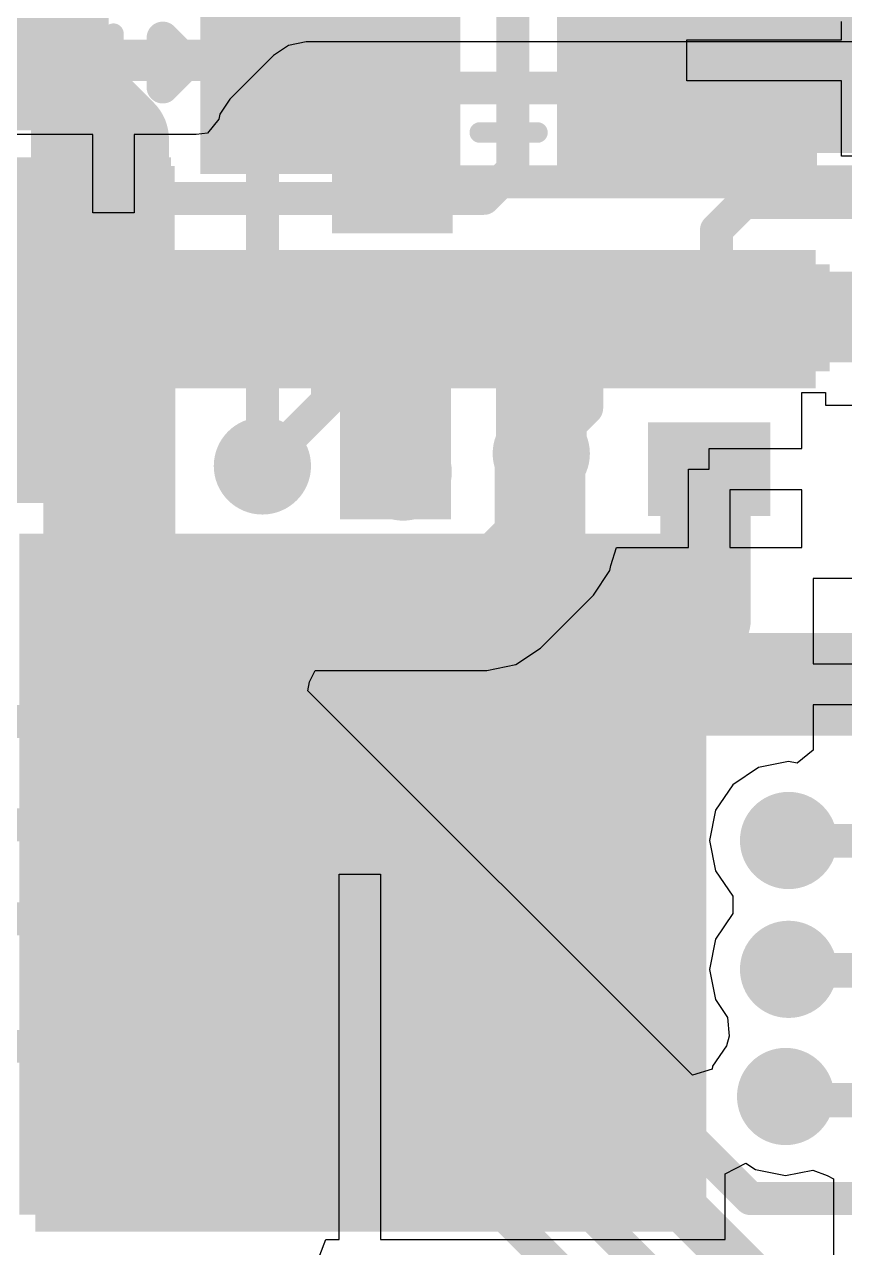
# Model space of a CAD drawing. Header units: millimetres. Extents: x -0.29 to 3.46, y -0.11 to 2.46.
# Drawn here: x 0.4714 to 0.6706, y 1.8171 to 2.1143 of the extents above; entities that cross this region are included whole.
import ezdxf

# ---------------------------------------------------------------- set-up
doc = ezdxf.new("R2010")
doc.units = ezdxf.units.MM
doc.header["$MEASUREMENT"] = 0
for name, color, linetype in [('BottomLayer', 5, 'Continuous'), ('BottomPaste', 16, 'Continuous'), ('BottomSolder', 6, 'Continuous'), ('TopLayer', 1, 'Continuous'), ('TopOverlay', 2, 'Continuous'), ('TopPaste', 8, 'Continuous'), ('TopSolder', 216, 'Continuous'), ('ViaHoleLayer', 16, 'Continuous')]:
    doc.layers.add(name, color=color, linetype=linetype)

# ---------------------------------------------------------------- blocks, each defined once
blk = doc.blocks.new('X322540MPB4SI__11')
at = {"layer": 'TopLayer'}
for points in [[(-0.07087, 0.05709), (-0.01575, 0.05709), (-0.01575, 0.00984), (-0.07087, 0.00984)], [(0.01575, 0.05709), (0.07087, 0.05709), (0.07087, 0.00984), (0.01575, 0.00984)], [(-0.07087, -0.00984), (-0.01575, -0.00984), (-0.01575, -0.05709), (-0.07087, -0.05709)], [(0.01575, -0.00984), (0.07087, -0.00984), (0.07087, -0.05709), (0.01575, -0.05709)]]:
    blk.add_hatch(color=1, dxfattribs=at).paths.add_polyline_path(points)
at = {"layer": 'TopPaste'}
for points in [[(-0.07087, 0.05709), (-0.01575, 0.05709), (-0.01575, 0.00984), (-0.07087, 0.00984)], [(0.01575, 0.05709), (0.07087, 0.05709), (0.07087, 0.00984), (0.01575, 0.00984)], [(-0.07087, -0.00984), (-0.01575, -0.00984), (-0.01575, -0.05709), (-0.07087, -0.05709)], [(0.01575, -0.00984), (0.07087, -0.00984), (0.07087, -0.05709), (0.01575, -0.05709)]]:
    blk.add_hatch(color=8, dxfattribs=at).paths.add_polyline_path(points)
at = {"layer": 'TopSolder'}
for points in [[(-0.07487, 0.06109), (-0.01175, 0.06109), (-0.01175, 0.00584), (-0.07487, 0.00584)], [(0.01175, 0.06109), (0.07487, 0.06109), (0.07487, 0.00584), (0.01175, 0.00584)], [(-0.07487, -0.00584), (-0.01175, -0.00584), (-0.01175, -0.06109), (-0.07487, -0.06109)], [(0.01175, -0.00584), (0.07487, -0.00584), (0.07487, -0.06109), (0.01175, -0.06109)]]:
    blk.add_hatch(color=216, dxfattribs=at).paths.add_polyline_path(points)
at = {"layer": 'TopOverlay'}
for points, const_width in [([(-0.007, 0.051), (0.007, 0.051)], 0.005), ([(-0.065, -0.003), (-0.065, 0.003)], 0.005), ([(0.065, -0.003), (0.065, 0.003)], 0.005), ([(-0.084, -0.028), (-0.078, -0.034)], 0.00787), ([(-0.084, -0.04), (-0.084, -0.028)], 0.00787), ([(-0.084, -0.04), (-0.078, -0.034)], 0.00787), ([(-0.007, -0.051), (0.007, -0.051)], 0.005)]:
    blk.add_lwpolyline(points, dxfattribs=dict(at, const_width=const_width))
for points, const_width in [([(-0.00825, 0.051, 1), (-0.00575, 0.051, 1)], 0.0025), ([(0.00575, 0.051, 1), (0.00825, 0.051, 1)], 0.0025), ([(-0.06625, 0.003, 1), (-0.06375, 0.003, 1)], 0.0025), ([(0.06375, 0.003, 1), (0.06625, 0.003, 1)], 0.0025), ([(-0.06625, -0.003, 1), (-0.06375, -0.003, 1)], 0.0025), ([(0.06375, -0.003, 1), (0.06625, -0.003, 1)], 0.0025), ([(-0.08597, -0.028, 1), (-0.08203, -0.028, 1)], 0.00394), ([(-0.08597, -0.028, 1), (-0.08203, -0.028, 1)], 0.00394), ([(-0.07997, -0.034, 1), (-0.07603, -0.034, 1)], 0.00394), ([(-0.07997, -0.034, 1), (-0.07603, -0.034, 1)], 0.00394), ([(-0.08597, -0.04, 1), (-0.08203, -0.04, 1)], 0.00394), ([(-0.08597, -0.04, 1), (-0.08203, -0.04, 1)], 0.00394), ([(-0.00825, -0.051, 1), (-0.00575, -0.051, 1)], 0.0025), ([(0.00575, -0.051, 1), (0.00825, -0.051, 1)], 0.0025)]:
    blk.add_lwpolyline(points, format="xyb", close=True, dxfattribs=dict(at, const_width=const_width))
blk = doc.blocks.new('56_QFN__7_7__17')
at = {"layer": 'TopLayer'}
for points in [[(-0.0752, 0.12205), (-0.0752, 0.14764), (-0.06654, 0.14764), (-0.06654, 0.12205)], [(-0.05945, 0.12205), (-0.05945, 0.14764), (-0.05079, 0.14764), (-0.05079, 0.12205)], [(-0.0437, 0.12205), (-0.0437, 0.14764), (-0.03504, 0.14764), (-0.03504, 0.12205)], [(-0.02795, 0.12205), (-0.02795, 0.14764), (-0.01929, 0.14764), (-0.01929, 0.12205)], [(-0.0122, 0.12205), (-0.0122, 0.14764), (-0.00354, 0.14764), (-0.00354, 0.12205)], [(0.00354, 0.12205), (0.00354, 0.14764), (0.0122, 0.14764), (0.0122, 0.12205)], [(0.01929, 0.12205), (0.01929, 0.14764), (0.02795, 0.14764), (0.02795, 0.12205)], [(0.03504, 0.12205), (0.03504, 0.14764), (0.0437, 0.14764), (0.0437, 0.12205)], [(0.05079, 0.12205), (0.05079, 0.14764), (0.05945, 0.14764), (0.05945, 0.12205)], [(0.06654, 0.12205), (0.06654, 0.14764), (0.0752, 0.14764), (0.0752, 0.12205)], [(0.08228, 0.12205), (0.08228, 0.14764), (0.09094, 0.14764), (0.09094, 0.12205)], [(0.09803, 0.12205), (0.09803, 0.14764), (0.10669, 0.14764), (0.10669, 0.12205)], [(-0.07874, -0.07874), (-0.07874, 0.07874), (0.07874, 0.07874), (0.07874, -0.07874)]]:
    blk.add_hatch(color=1, dxfattribs=at).paths.add_polyline_path(points)
at = {"layer": 'TopPaste'}
for points in [[(-0.0752, 0.12205), (-0.0752, 0.14764), (-0.06654, 0.14764), (-0.06654, 0.12205)], [(-0.05945, 0.12205), (-0.05945, 0.14764), (-0.05079, 0.14764), (-0.05079, 0.12205)], [(-0.0437, 0.12205), (-0.0437, 0.14764), (-0.03504, 0.14764), (-0.03504, 0.12205)], [(-0.02795, 0.12205), (-0.02795, 0.14764), (-0.01929, 0.14764), (-0.01929, 0.12205)], [(-0.0122, 0.12205), (-0.0122, 0.14764), (-0.00354, 0.14764), (-0.00354, 0.12205)], [(0.00354, 0.12205), (0.00354, 0.14764), (0.0122, 0.14764), (0.0122, 0.12205)], [(0.01929, 0.12205), (0.01929, 0.14764), (0.02795, 0.14764), (0.02795, 0.12205)], [(0.03504, 0.12205), (0.03504, 0.14764), (0.0437, 0.14764), (0.0437, 0.12205)], [(0.05079, 0.12205), (0.05079, 0.14764), (0.05945, 0.14764), (0.05945, 0.12205)], [(0.06654, 0.12205), (0.06654, 0.14764), (0.0752, 0.14764), (0.0752, 0.12205)], [(0.08228, 0.12205), (0.08228, 0.14764), (0.09094, 0.14764), (0.09094, 0.12205)], [(0.09803, 0.12205), (0.09803, 0.14764), (0.10669, 0.14764), (0.10669, 0.12205)], [(-0.07874, -0.07874), (-0.07874, 0.07874), (0.07874, 0.07874), (0.07874, -0.07874)]]:
    blk.add_hatch(color=8, dxfattribs=at).paths.add_polyline_path(points)
at = {"layer": 'TopSolder'}
for points in [[(-0.09494, 0.11805), (-0.09494, 0.15164), (-0.07828, 0.15164), (-0.07828, 0.11805)], [(-0.0792, 0.11805), (-0.0792, 0.15164), (-0.06254, 0.15164), (-0.06254, 0.11805)], [(-0.06345, 0.11805), (-0.06345, 0.15164), (-0.04679, 0.15164), (-0.04679, 0.11805)], [(-0.0477, 0.11805), (-0.0477, 0.15164), (-0.03104, 0.15164), (-0.03104, 0.11805)], [(-0.03195, 0.11805), (-0.03195, 0.15164), (-0.01529, 0.15164), (-0.01529, 0.11805)], [(-0.0162, 0.11805), (-0.0162, 0.15164), (0.00046, 0.15164), (0.00046, 0.11805)], [(-0.00046, 0.11805), (-0.00046, 0.15164), (0.0162, 0.15164), (0.0162, 0.11805)], [(0.01529, 0.11805), (0.01529, 0.15164), (0.03195, 0.15164), (0.03195, 0.11805)], [(0.03104, 0.11805), (0.03104, 0.15164), (0.0477, 0.15164), (0.0477, 0.11805)], [(0.04679, 0.11805), (0.04679, 0.15164), (0.06345, 0.15164), (0.06345, 0.11805)], [(0.06254, 0.11805), (0.06254, 0.15164), (0.0792, 0.15164), (0.0792, 0.11805)], [(0.07828, 0.11805), (0.07828, 0.15164), (0.09494, 0.15164), (0.09494, 0.11805)], [(0.09403, 0.11805), (0.09403, 0.15164), (0.11069, 0.15164), (0.11069, 0.11805)], [(-0.08274, -0.08274), (-0.08274, 0.08274), (0.08274, 0.08274), (0.08274, -0.08274)]]:
    blk.add_hatch(color=216, dxfattribs=at).paths.add_polyline_path(points)
at = {"layer": 'TopOverlay', "const_width": 0.005}
blk.add_lwpolyline([(0.115, 0.14), (0.14, 0.14)], dxfattribs=at)
at = {"layer": 'TopOverlay', "const_width": 0.0025}
blk.add_lwpolyline([(0.11375, 0.14, 1), (0.11625, 0.14, 1)], format="xyb", close=True, dxfattribs=at)
blk = doc.blocks.new('R___0402_B_60')
at = {"layer": 'BottomLayer'}
for points in [[(-0.0095, 0.0125), (-0.0095, -0.0125), (-0.0275, -0.0125), (-0.0275, 0.0125)], [(0.0275, 0.0125), (0.0275, -0.0125), (0.0095, -0.0125), (0.0095, 0.0125)]]:
    blk.add_hatch(color=5, dxfattribs=at).paths.add_polyline_path(points)
at = {"layer": 'BottomPaste'}
for points in [[(-0.0095, 0.0125), (-0.0095, -0.0125), (-0.0275, -0.0125), (-0.0275, 0.0125)], [(0.0275, 0.0125), (0.0275, -0.0125), (0.0095, -0.0125), (0.0095, 0.0125)]]:
    blk.add_hatch(color=16, dxfattribs=at).paths.add_polyline_path(points)
at = {"layer": 'BottomSolder'}
for points in [[(-0.00733, 0.01467), (-0.00733, -0.01467), (-0.02967, -0.01467), (-0.02967, 0.01467)], [(0.02967, 0.01467), (0.02967, -0.01467), (0.00733, -0.01467), (0.00733, 0.01467)]]:
    blk.add_hatch(color=6, dxfattribs=at).paths.add_polyline_path(points)
blk = doc.blocks.new('C___0402_130')
at = {"layer": 'TopLayer'}
for points in [[(-0.0275, -0.0125), (-0.0275, 0.0125), (-0.0095, 0.0125), (-0.0095, -0.0125)], [(0.0095, -0.0125), (0.0095, 0.0125), (0.0275, 0.0125), (0.0275, -0.0125)]]:
    blk.add_hatch(color=1, dxfattribs=at).paths.add_polyline_path(points)
at = {"layer": 'TopPaste'}
for points in [[(-0.0275, -0.0125), (-0.0275, 0.0125), (-0.0095, 0.0125), (-0.0095, -0.0125)], [(0.0095, -0.0125), (0.0095, 0.0125), (0.0275, 0.0125), (0.0275, -0.0125)]]:
    blk.add_hatch(color=8, dxfattribs=at).paths.add_polyline_path(points)
at = {"layer": 'TopSolder'}
for points in [[(-0.02986, -0.01486), (-0.02986, 0.01486), (-0.00714, 0.01486), (-0.00714, -0.01486)], [(0.00714, -0.01486), (0.00714, 0.01486), (0.02986, 0.01486), (0.02986, -0.01486)]]:
    blk.add_hatch(color=216, dxfattribs=at).paths.add_polyline_path(points)
at = {"layer": 'TopOverlay', "const_width": 0.005}
for points in [[(-0.031, -0.016), (-0.031, 0.016)], [(-0.011, 0.016), (-0.031, 0.016)], [(0.031, 0.016), (0.011, 0.016)], [(0.031, -0.016), (0.031, 0.016)], [(-0.011, -0.016), (-0.031, -0.016)], [(0.031, -0.016), (0.011, -0.016)]]:
    blk.add_lwpolyline(points, dxfattribs=at)
at = {"layer": 'TopOverlay', "const_width": 0.0025}
for points in [[(-0.03225, 0.016, 1), (-0.02975, 0.016, 1)], [(-0.03225, 0.016, 1), (-0.02975, 0.016, 1)], [(-0.01225, 0.016, 1), (-0.00975, 0.016, 1)], [(0.00975, 0.016, 1), (0.01225, 0.016, 1)], [(0.02975, 0.016, 1), (0.03225, 0.016, 1)], [(0.02975, 0.016, 1), (0.03225, 0.016, 1)], [(-0.03225, -0.016, 1), (-0.02975, -0.016, 1)], [(-0.03225, -0.016, 1), (-0.02975, -0.016, 1)], [(-0.01225, -0.016, 1), (-0.00975, -0.016, 1)], [(0.00975, -0.016, 1), (0.01225, -0.016, 1)], [(0.02975, -0.016, 1), (0.03225, -0.016, 1)], [(0.02975, -0.016, 1), (0.03225, -0.016, 1)]]:
    blk.add_lwpolyline(points, format="xyb", close=True, dxfattribs=at)
blk = doc.blocks.new('C___0402_B_131')
at = {"layer": 'BottomLayer'}
for points in [[(-0.0095, 0.0125), (-0.0095, -0.0125), (-0.0275, -0.0125), (-0.0275, 0.0125)], [(0.0275, 0.0125), (0.0275, -0.0125), (0.0095, -0.0125), (0.0095, 0.0125)]]:
    blk.add_hatch(color=5, dxfattribs=at).paths.add_polyline_path(points)
at = {"layer": 'BottomPaste'}
for points in [[(-0.0095, 0.0125), (-0.0095, -0.0125), (-0.0275, -0.0125), (-0.0275, 0.0125)], [(0.0275, 0.0125), (0.0275, -0.0125), (0.0095, -0.0125), (0.0095, 0.0125)]]:
    blk.add_hatch(color=16, dxfattribs=at).paths.add_polyline_path(points)
at = {"layer": 'BottomSolder'}
for points in [[(-0.00714, 0.01486), (-0.00714, -0.01486), (-0.02986, -0.01486), (-0.02986, 0.01486)], [(0.02986, 0.01486), (0.02986, -0.01486), (0.00714, -0.01486), (0.00714, 0.01486)]]:
    blk.add_hatch(color=6, dxfattribs=at).paths.add_polyline_path(points)
blk = doc.blocks.new('C___0402_B_140')
at = {"layer": 'BottomLayer'}
for points in [[(-0.0095, 0.0125), (-0.0095, -0.0125), (-0.0275, -0.0125), (-0.0275, 0.0125)], [(0.0275, 0.0125), (0.0275, -0.0125), (0.0095, -0.0125), (0.0095, 0.0125)]]:
    blk.add_hatch(color=5, dxfattribs=at).paths.add_polyline_path(points)
at = {"layer": 'BottomPaste'}
for points in [[(-0.0095, 0.0125), (-0.0095, -0.0125), (-0.0275, -0.0125), (-0.0275, 0.0125)], [(0.0275, 0.0125), (0.0275, -0.0125), (0.0095, -0.0125), (0.0095, 0.0125)]]:
    blk.add_hatch(color=16, dxfattribs=at).paths.add_polyline_path(points)
at = {"layer": 'BottomSolder'}
for points in [[(-0.00714, 0.01486), (-0.00714, -0.01486), (-0.02986, -0.01486), (-0.02986, 0.01486)], [(0.02986, 0.01486), (0.02986, -0.01486), (0.00714, -0.01486), (0.00714, 0.01486)]]:
    blk.add_hatch(color=6, dxfattribs=at).paths.add_polyline_path(points)
blk = doc.blocks.new('C___0402_B_141')
at = {"layer": 'BottomLayer'}
for points in [[(-0.0095, 0.0125), (-0.0095, -0.0125), (-0.0275, -0.0125), (-0.0275, 0.0125)], [(0.0275, 0.0125), (0.0275, -0.0125), (0.0095, -0.0125), (0.0095, 0.0125)]]:
    blk.add_hatch(color=5, dxfattribs=at).paths.add_polyline_path(points)
at = {"layer": 'BottomPaste'}
for points in [[(-0.0095, 0.0125), (-0.0095, -0.0125), (-0.0275, -0.0125), (-0.0275, 0.0125)], [(0.0275, 0.0125), (0.0275, -0.0125), (0.0095, -0.0125), (0.0095, 0.0125)]]:
    blk.add_hatch(color=16, dxfattribs=at).paths.add_polyline_path(points)
at = {"layer": 'BottomSolder'}
for points in [[(-0.00714, 0.01486), (-0.00714, -0.01486), (-0.02986, -0.01486), (-0.02986, 0.01486)], [(0.02986, 0.01486), (0.02986, -0.01486), (0.00714, -0.01486), (0.00714, 0.01486)]]:
    blk.add_hatch(color=6, dxfattribs=at).paths.add_polyline_path(points)

msp = doc.modelspace()

# ---------------------------------------------------------------- hatches: boundary and pattern name
at = {"layer": 'BottomLayer'}
for points in [[(0.384, 2.059), (0.507, 2.059), (0.507, 2.082), (0.384, 2.082)], [(0.548, 1.994), (0.575, 1.994), (0.575, 2.052), (0.548, 2.052)], [(0.441, 1.998), (0.508, 1.998), (0.508, 2.05), (0.441, 2.05)], [(0.476, 1.96469), (0.508, 1.96469), (0.508, 2.04969), (0.476, 2.04969)], [(0.62512, 1.9952), (0.651, 1.9952), (0.651, 2.0172), (0.62512, 2.0172)]]:
    msp.add_hatch(color=5, dxfattribs=at).paths.add_polyline_path(points)
h = msp.add_hatch(color=5, dxfattribs=at)
edge = h.paths.add_edge_path()
edge.add_arc((0.463, 2.014), 0.01181, 0, 360)
h = msp.add_hatch(color=5, dxfattribs=at)
edge = h.paths.add_edge_path()
edge.add_arc((0.59693, 2.01), 0.01181, 0, 360)
h = msp.add_hatch(color=5, dxfattribs=at)
edge = h.paths.add_edge_path()
edge.add_arc((0.52919, 2.007), 0.01181, 0, 360)
h = msp.add_hatch(color=5, dxfattribs=at)
edge = h.paths.add_edge_path()
edge.add_arc((0.56339, 2.00551), 0.01181, 0, 360)
h = msp.add_hatch(color=5, dxfattribs=at)
edge = h.paths.add_edge_path()
edge.add_arc((0.62107, 1.95393), 0.01181, 0, 360)
h = msp.add_hatch(color=5, dxfattribs=at)
edge = h.paths.add_edge_path()
edge.add_arc((0.657, 1.916), 0.01181, 0, 360)
h = msp.add_hatch(color=5, dxfattribs=at)
edge = h.paths.add_edge_path()
edge.add_arc((0.657, 1.8847), 0.01181, 0, 360)
h = msp.add_hatch(color=5, dxfattribs=at)
edge = h.paths.add_edge_path()
edge.add_arc((0.65628, 1.85381), 0.01181, 0, 360)
h = msp.add_hatch(color=5, dxfattribs=at)
edge = h.paths.add_edge_path()
edge.add_arc((0.53419, 1.83781), 0.01181, 0, 360)
at = {"layer": 'TopLayer'}
for points in [[(0.77, 2.083), (0.77, 2.14), (0.604, 2.14), (0.604, 2.083)], [(0.651, 2.03), (0.667, 2.03), (0.667, 2.056), (0.651, 2.056)], [(0.629, 1.829), (0.637, 1.829), (0.637, 1.986), (0.629, 1.986)], [(0.474, 1.821), (0.637, 1.821), (0.637, 1.84), (0.474, 1.84)]]:
    msp.add_hatch(color=1, dxfattribs=at).paths.add_polyline_path(points)
h = msp.add_hatch(color=1, dxfattribs=at)
edge = h.paths.add_edge_path()
edge.add_arc((0.463, 2.014), 0.01181, 0, 360)
h = msp.add_hatch(color=1, dxfattribs=at)
edge = h.paths.add_edge_path()
edge.add_arc((0.59693, 2.01), 0.01181, 0, 360)
h = msp.add_hatch(color=1, dxfattribs=at)
edge = h.paths.add_edge_path()
edge.add_arc((0.52919, 2.007), 0.01181, 0, 360)
h = msp.add_hatch(color=1, dxfattribs=at)
edge = h.paths.add_edge_path()
edge.add_arc((0.56339, 2.00551), 0.01181, 0, 360)
h = msp.add_hatch(color=1, dxfattribs=at)
edge = h.paths.add_edge_path()
edge.add_arc((0.62107, 1.95393), 0.01181, 0, 360)
h = msp.add_hatch(color=1, dxfattribs=at)
edge = h.paths.add_edge_path()
edge.add_arc((0.657, 1.916), 0.01181, 0, 360)
h = msp.add_hatch(color=1, dxfattribs=at)
edge = h.paths.add_edge_path()
edge.add_arc((0.657, 1.8847), 0.01181, 0, 360)
h = msp.add_hatch(color=1, dxfattribs=at)
edge = h.paths.add_edge_path()
edge.add_arc((0.65628, 1.85381), 0.01181, 0, 360)
h = msp.add_hatch(color=1, dxfattribs=at)
edge = h.paths.add_edge_path()
edge.add_arc((0.53419, 1.83781), 0.01181, 0, 360)
at = {"layer": 'ViaHoleLayer'}
h = msp.add_hatch(color=16, dxfattribs=at)
edge = h.paths.add_edge_path()
edge.add_arc((0.59693, 2.01), 0.00591, 0, 360)
h = msp.add_hatch(color=16, dxfattribs=at)
edge = h.paths.add_edge_path()
edge.add_arc((0.52919, 2.007), 0.00591, 0, 360)
h = msp.add_hatch(color=16, dxfattribs=at)
edge = h.paths.add_edge_path()
edge.add_arc((0.56339, 2.00551), 0.00591, 0, 360)
h = msp.add_hatch(color=16, dxfattribs=at)
edge = h.paths.add_edge_path()
edge.add_arc((0.62107, 1.95393), 0.00591, 0, 360)
h = msp.add_hatch(color=16, dxfattribs=at)
edge = h.paths.add_edge_path()
edge.add_arc((0.657, 1.916), 0.00591, 0, 360)
h = msp.add_hatch(color=16, dxfattribs=at)
edge = h.paths.add_edge_path()
edge.add_arc((0.657, 1.8847), 0.00591, 0, 360)
h = msp.add_hatch(color=16, dxfattribs=at)
edge = h.paths.add_edge_path()
edge.add_arc((0.65628, 1.85381), 0.00591, 0, 360)
h = msp.add_hatch(color=16, dxfattribs=at)
edge = h.paths.add_edge_path()
edge.add_arc((0.53419, 1.83781), 0.00591, 0, 360)

# ---------------------------------------------------------------- linework, layer by layer
at = {"layer": 'BottomLayer'}
for p, q in [((0.53981, 2.11003), (0.53552, 2.10917)), ((1.34387, 2.11003), (0.53981, 2.11003)), ((0.53981, 2.11003), (0.53981, 2.11003)), ((0.53188, 2.10674), (0.52126, 2.09612)), ((0.53552, 2.10917), (0.53188, 2.10674)), ((0.53188, 2.10674), (0.53188, 2.10674)), ((0.52126, 2.09612), (0.51883, 2.09248)), ((0.51883, 2.09248), (0.51858, 2.09123)), ((0.51858, 2.09123), (0.51582, 2.08788)), ((0.488, 2.0875), (0.459, 2.0875)), ((0.488, 2.0685), (0.488, 2.0875)), ((0.51313, 2.0875), (0.498, 2.0875)), ((0.498, 2.0875), (0.498, 2.0685)), ((0.51582, 2.08788), (0.51313, 2.0875)), ((0.498, 2.0685), (0.488, 2.0685)), ((0.66021, 2.0112), (0.66021, 2.02485)), ((0.66021, 2.02485), (0.66599, 2.02485)), ((0.66599, 2.02485), (0.66599, 2.02173)), ((0.66599, 2.02173), (0.67236, 2.02173)), ((0.63771, 2.0062), (0.63771, 2.0112)), ((0.63771, 2.0112), (0.66021, 2.0112)), ((0.63271, 1.9872), (0.63271, 2.0062)), ((0.63271, 2.0062), (0.63771, 2.0062)), ((0.66021, 2.0012), (0.64271, 2.0012)), ((0.64271, 2.0012), (0.64271, 1.9872)), ((0.66021, 1.9872), (0.66021, 2.0012)), ((0.61382, 1.98278), (0.61521, 1.9872)), ((0.61521, 1.9872), (0.63271, 1.9872)), ((0.64271, 1.9872), (0.66021, 1.9872)), ((0.61358, 1.98156), (0.61382, 1.98278)), ((0.6096, 1.9756), (0.61358, 1.98156)), ((0.68589, 1.97968), (0.66299, 1.97968)), ((0.66299, 1.97968), (0.66299, 1.95893)), ((0.59671, 1.96272), (0.6096, 1.9756)), ((0.59076, 1.95874), (0.59671, 1.96272)), ((0.58373, 1.95734), (0.59076, 1.95874)), ((0.66299, 1.95893), (0.69071, 1.95893)), ((0.54059, 1.95455), (0.54204, 1.95734)), ((0.54204, 1.95734), (0.58373, 1.95734)), ((0.54026, 1.95234), (0.54059, 1.95455)), ((0.63363, 1.85897), (0.54026, 1.95234)), ((0.69071, 1.94893), (0.66299, 1.94893)), ((0.66299, 1.94893), (0.66299, 1.93793)), ((0.66299, 1.93793), (0.65913, 1.93476)), ((0.657, 1.93518), (0.64966, 1.93372)), ((0.65913, 1.93476), (0.657, 1.93518)), ((0.64966, 1.93372), (0.64344, 1.92956)), ((0.64344, 1.92956), (0.63928, 1.92334)), ((0.63928, 1.92334), (0.63782, 1.916)), ((0.63782, 1.916), (0.63928, 1.90866)), ((0.63928, 1.90866), (0.64344, 1.90244)), ((0.64344, 1.90244), (0.64344, 1.89826)), ((0.64344, 1.89826), (0.63928, 1.89204)), ((0.63928, 1.89204), (0.63782, 1.8847)), ((0.63782, 1.8847), (0.63928, 1.87736)), ((0.63928, 1.87736), (0.64218, 1.87303)), ((0.64218, 1.87303), (0.64261, 1.86846)), ((0.6419, 1.86615), (0.63856, 1.86115)), ((0.64261, 1.86846), (0.6419, 1.86615)), ((0.63841, 1.86043), (0.63363, 1.85897)), ((0.63856, 1.86115), (0.63841, 1.86043))]:
    msp.add_line(p, q, dxfattribs=at)
for points, const_width in [([(0.44, 2.101), (0.47936, 2.101)], 0.025), ([(0.47936, 2.101), (0.494, 2.08636)], 0.025), ([(0.52919, 2.08819), (0.53981, 2.09881)], 0.008), ([(0.53981, 2.09881), (1.359, 2.09881)], 0.008), ([(0.494, 2.078), (0.494, 2.08636)], 0.025), ([(0.52919, 2.007), (0.52919, 2.08819)], 0.008), ([(0.56074, 2.07469), (0.56206, 2.076)], 0.008), ([(0.56206, 2.076), (1.399, 2.076)], 0.008), ([(0.59693, 2.03032), (0.60982, 2.0432)], 0.022), ([(0.60982, 2.0432), (0.63771, 2.0432)], 0.022), ([(0.63771, 2.0432), (0.68943, 2.0432)], 0.022), ([(0.59693, 2.01), (0.59693, 2.03032)], 0.022), ([(0.59662, 2.00969), (0.59693, 2.01)], 0.022), ([(0.59662, 1.98858), (0.59662, 2.00969)], 0.022), ([(0.63683, 1.96969), (0.63683, 2.0062)], 0.022), ([(0.63683, 2.0062), (0.63771, 2.0062)], 0.022), ([(0.58373, 1.97569), (0.59662, 1.98858)], 0.022), ([(0.497, 1.97569), (0.58373, 1.97569)], 0.022), ([(0.62138, 1.95424), (0.63683, 1.96969)], 0.022), ([(0.62107, 1.95393), (0.69071, 1.95393)], 0.025), ([(0.45531, 1.94494), (0.5318, 1.94494)], 0.008), ([(0.5318, 1.94494), (0.64774, 1.829)], 0.008), ([(0.39786, 1.91981), (0.53572, 1.91981)], 0.008), ([(0.53572, 1.91981), (0.64253, 1.813)], 0.008), ([(0.657, 1.916), (0.733, 1.916)], 0.008), ([(0.408, 1.897), (0.53731, 1.897)], 0.008), ([(0.53731, 1.897), (0.63731, 1.797)], 0.008), ([(0.657, 1.8847), (0.72491, 1.8847)], 0.008), ([(0.453, 1.866), (0.547, 1.866)], 0.008), ([(0.547, 1.866), (0.63219, 1.78081)], 0.008), ([(0.65628, 1.85381), (0.65736, 1.85272)], 0.008), ([(0.65736, 1.85272), (0.79072, 1.85272)], 0.008), ([(0.504, 1.8385), (0.50438, 1.83812)], 0.022), ([(0.50438, 1.83812), (0.53388, 1.83812)], 0.022), ([(0.53388, 1.83812), (0.53419, 1.83781)], 0.022), ([(0.64774, 1.829), (1.121, 1.829)], 0.008)]:
    msp.add_lwpolyline(points, dxfattribs=dict(at, const_width=const_width))
for points, const_width in [([(0.47311, 2.101, 1), (0.48561, 2.101, 1)], 0.0125), ([(0.47311, 2.101, 1), (0.48561, 2.101, 1)], 0.0125), ([(0.53781, 2.09881, 1), (0.54181, 2.09881, 1)], 0.004), ([(0.53781, 2.09881, 1), (0.54181, 2.09881, 1)], 0.004), ([(0.48775, 2.08636, 1), (0.50025, 2.08636, 1)], 0.0125), ([(0.48775, 2.08636, 1), (0.50025, 2.08636, 1)], 0.0125), ([(0.52719, 2.08819, 1), (0.53119, 2.08819, 1)], 0.004), ([(0.52719, 2.08819, 1), (0.53119, 2.08819, 1)], 0.004), ([(0.48775, 2.078, 1), (0.50025, 2.078, 1)], 0.0125), ([(0.56006, 2.076, 1), (0.56406, 2.076, 1)], 0.004), ([(0.56006, 2.076, 1), (0.56406, 2.076, 1)], 0.004), ([(0.55874, 2.07469, 1), (0.56274, 2.07469, 1)], 0.004), ([(0.60432, 2.0432, 1), (0.61532, 2.0432, 1)], 0.011), ([(0.60432, 2.0432, 1), (0.61532, 2.0432, 1)], 0.011), ([(0.63221, 2.0432, 1), (0.64321, 2.0432, 1)], 0.011), ([(0.63221, 2.0432, 1), (0.64321, 2.0432, 1)], 0.011), ([(0.59143, 2.03032, 1), (0.60243, 2.03032, 1)], 0.011), ([(0.59143, 2.03032, 1), (0.60243, 2.03032, 1)], 0.011), ([(0.59112, 2.00969, 1), (0.60212, 2.00969, 1)], 0.011), ([(0.59112, 2.00969, 1), (0.60212, 2.00969, 1)], 0.011), ([(0.59143, 2.01, 1), (0.60243, 2.01, 1)], 0.011), ([(0.59143, 2.01, 1), (0.60243, 2.01, 1)], 0.011), ([(0.63133, 2.0062, 1), (0.64233, 2.0062, 1)], 0.011), ([(0.63133, 2.0062, 1), (0.64233, 2.0062, 1)], 0.011), ([(0.63221, 2.0062, 1), (0.64321, 2.0062, 1)], 0.011), ([(0.52719, 2.007, 1), (0.53119, 2.007, 1)], 0.004), ([(0.59112, 1.98858, 1), (0.60212, 1.98858, 1)], 0.011), ([(0.59112, 1.98858, 1), (0.60212, 1.98858, 1)], 0.011), ([(0.4915, 1.97569, 1), (0.5025, 1.97569, 1)], 0.011), ([(0.57823, 1.97569, 1), (0.58923, 1.97569, 1)], 0.011), ([(0.57823, 1.97569, 1), (0.58923, 1.97569, 1)], 0.011), ([(0.63133, 1.96969, 1), (0.64233, 1.96969, 1)], 0.011), ([(0.63133, 1.96969, 1), (0.64233, 1.96969, 1)], 0.011), ([(0.61482, 1.95393, 1), (0.62732, 1.95393, 1)], 0.0125), ([(0.61588, 1.95424, 1), (0.62688, 1.95424, 1)], 0.011), ([(0.5298, 1.94494, 1), (0.5338, 1.94494, 1)], 0.004), ([(0.5298, 1.94494, 1), (0.5338, 1.94494, 1)], 0.004), ([(0.53372, 1.91981, 1), (0.53772, 1.91981, 1)], 0.004), ([(0.53372, 1.91981, 1), (0.53772, 1.91981, 1)], 0.004), ([(0.655, 1.916, 1), (0.659, 1.916, 1)], 0.004), ([(0.53531, 1.897, 1), (0.53931, 1.897, 1)], 0.004), ([(0.53531, 1.897, 1), (0.53931, 1.897, 1)], 0.004), ([(0.655, 1.8847, 1), (0.659, 1.8847, 1)], 0.004), ([(0.545, 1.866, 1), (0.549, 1.866, 1)], 0.004), ([(0.545, 1.866, 1), (0.549, 1.866, 1)], 0.004), ([(0.65428, 1.85381, 1), (0.65828, 1.85381, 1)], 0.004), ([(0.65536, 1.85272, 1), (0.65936, 1.85272, 1)], 0.004), ([(0.65536, 1.85272, 1), (0.65936, 1.85272, 1)], 0.004), ([(0.4985, 1.8385, 1), (0.5095, 1.8385, 1)], 0.011), ([(0.49888, 1.83812, 1), (0.50988, 1.83812, 1)], 0.011), ([(0.49888, 1.83812, 1), (0.50988, 1.83812, 1)], 0.011), ([(0.52838, 1.83812, 1), (0.53938, 1.83812, 1)], 0.011), ([(0.52838, 1.83812, 1), (0.53938, 1.83812, 1)], 0.011), ([(0.52869, 1.83781, 1), (0.53969, 1.83781, 1)], 0.011), ([(0.64574, 1.829, 1), (0.64974, 1.829, 1)], 0.004), ([(0.64574, 1.829, 1), (0.64974, 1.829, 1)], 0.004)]:
    msp.add_lwpolyline(points, format="xyb", close=True, dxfattribs=dict(at, const_width=const_width))
at = {"layer": 'TopLayer'}
for p, q in [((0.66987, 2.11054), (0.66987, 2.115)), ((0.63231, 2.10054), (0.63231, 2.11054)), ((0.63231, 2.11054), (0.66987, 2.11054)), ((0.66987, 2.10054), (0.63231, 2.10054)), ((0.66987, 2.08222), (0.66987, 2.10054)), ((1.05535, 2.08222), (0.66987, 2.08222)), ((0.54787, 1.8191), (0.54787, 1.90784)), ((0.54787, 1.90784), (0.55787, 1.90784)), ((0.55787, 1.90784), (0.55787, 1.8191)), ((0.64161, 1.83498), (0.64661, 1.83765)), ((0.64661, 1.83765), (0.64894, 1.83609)), ((0.64161, 1.8191), (0.64161, 1.83498)), ((0.64894, 1.83609), (0.65628, 1.83463)), ((0.65628, 1.83463), (0.66291, 1.83595)), ((0.66291, 1.83595), (0.66639, 1.83461)), ((0.66639, 1.83461), (0.66791, 1.83379)), ((0.66791, 1.83379), (0.66791, 1.80925)), ((0.54318, 1.8153), (0.54463, 1.8191)), ((0.54463, 1.8191), (0.54787, 1.8191)), ((0.55787, 1.8191), (0.64161, 1.8191))]:
    msp.add_line(p, q, dxfattribs=at)
for points, const_width in [([(0.59, 2.079), (0.59, 2.16631)], 0.008), ([(0.477, 2.10554), (0.54569, 2.10554)], 0.01), ([(0.477, 2.1045), (0.477, 2.10554)], 0.008), ([(0.477, 2.082), (0.477, 2.1045)], 0.008), ([(0.477, 2.082), (0.482, 2.077)], 0.008), ([(0.583, 2.072), (0.59, 2.079)], 0.008), ([(0.482, 2.04269), (0.482, 2.077)], 0.008), ([(0.49775, 2.06731), (0.50243, 2.072)], 0.008), ([(0.50243, 2.072), (0.583, 2.072)], 0.008), ([(0.63948, 2.06431), (0.64617, 2.071)], 0.008), ([(0.64617, 2.071), (1.06, 2.071)], 0.008), ([(0.49775, 2.04269), (0.49775, 2.06731)], 0.008), ([(0.63948, 2.04269), (0.63948, 2.06431)], 0.008), ([(0.65523, 2.04269), (0.65523, 2.05115)], 0.008), ([(0.54499, 2.0228), (0.54499, 2.04269)], 0.008), ([(0.56074, 2.00815), (0.56074, 2.04269)], 0.008), ([(0.60797, 2.02104), (0.60797, 2.04267)], 0.008), ([(0.65523, 2.04269), (1.21632, 2.04269)], 0.008), ([(0.52919, 2.007), (0.54499, 2.0228)], 0.008), ([(0.59693, 2.01), (0.60797, 2.02104)], 0.008), ([(0.56074, 2.00815), (0.56339, 2.00551)], 0.008), ([(0.65714, 1.91586), (0.68757, 1.91586)], 0.008), ([(0.55287, 1.90784), (0.67305, 1.78766)], 0.008), ([(0.65565, 1.88422), (0.68771, 1.88422)], 0.008), ([(0.65628, 1.85381), (0.65703, 1.85306)], 0.008), ([(0.65703, 1.85306), (0.68738, 1.85306)], 0.008)]:
    msp.add_lwpolyline(points, dxfattribs=dict(at, const_width=const_width))
for points, const_width in [([(0.4745, 2.10554, 1), (0.4795, 2.10554, 1)], 0.005), ([(0.54319, 2.10554, 1), (0.54819, 2.10554, 1)], 0.005), ([(0.475, 2.10554, 1), (0.479, 2.10554, 1)], 0.004), ([(0.475, 2.1045, 1), (0.479, 2.1045, 1)], 0.004), ([(0.475, 2.1045, 1), (0.479, 2.1045, 1)], 0.004), ([(0.475, 2.082, 1), (0.479, 2.082, 1)], 0.004), ([(0.475, 2.082, 1), (0.479, 2.082, 1)], 0.004), ([(0.588, 2.079, 1), (0.592, 2.079, 1)], 0.004), ([(0.588, 2.079, 1), (0.592, 2.079, 1)], 0.004), ([(0.48, 2.077, 1), (0.484, 2.077, 1)], 0.004), ([(0.48, 2.077, 1), (0.484, 2.077, 1)], 0.004), ([(0.50043, 2.072, 1), (0.50443, 2.072, 1)], 0.004), ([(0.50043, 2.072, 1), (0.50443, 2.072, 1)], 0.004), ([(0.581, 2.072, 1), (0.585, 2.072, 1)], 0.004), ([(0.581, 2.072, 1), (0.585, 2.072, 1)], 0.004), ([(0.64417, 2.071, 1), (0.64817, 2.071, 1)], 0.004), ([(0.64417, 2.071, 1), (0.64817, 2.071, 1)], 0.004), ([(0.49575, 2.06731, 1), (0.49975, 2.06731, 1)], 0.004), ([(0.49575, 2.06731, 1), (0.49975, 2.06731, 1)], 0.004), ([(0.63748, 2.06431, 1), (0.64148, 2.06431, 1)], 0.004), ([(0.63748, 2.06431, 1), (0.64148, 2.06431, 1)], 0.004), ([(0.65323, 2.05115, 1), (0.65723, 2.05115, 1)], 0.004), ([(0.48, 2.04269, 1), (0.484, 2.04269, 1)], 0.004), ([(0.49575, 2.04269, 1), (0.49975, 2.04269, 1)], 0.004), ([(0.54299, 2.04269, 1), (0.54699, 2.04269, 1)], 0.004), ([(0.55874, 2.04269, 1), (0.56274, 2.04269, 1)], 0.004), ([(0.60597, 2.04267, 1), (0.60997, 2.04267, 1)], 0.004), ([(0.63748, 2.04269, 1), (0.64148, 2.04269, 1)], 0.004), ([(0.65323, 2.04269, 1), (0.65723, 2.04269, 1)], 0.004), ([(0.65323, 2.04269, 1), (0.65723, 2.04269, 1)], 0.004), ([(0.54299, 2.0228, 1), (0.54699, 2.0228, 1)], 0.004), ([(0.54299, 2.0228, 1), (0.54699, 2.0228, 1)], 0.004), ([(0.60597, 2.02104, 1), (0.60997, 2.02104, 1)], 0.004), ([(0.60597, 2.02104, 1), (0.60997, 2.02104, 1)], 0.004), ([(0.55874, 2.00815, 1), (0.56274, 2.00815, 1)], 0.004), ([(0.55874, 2.00815, 1), (0.56274, 2.00815, 1)], 0.004), ([(0.59493, 2.01, 1), (0.59893, 2.01, 1)], 0.004), ([(0.52719, 2.007, 1), (0.53119, 2.007, 1)], 0.004), ([(0.56139, 2.00551, 1), (0.56539, 2.00551, 1)], 0.004), ([(0.65514, 1.91586, 1), (0.65914, 1.91586, 1)], 0.004), ([(0.55087, 1.90784, 1), (0.55487, 1.90784, 1)], 0.004), ([(0.65365, 1.88422, 1), (0.65765, 1.88422, 1)], 0.004), ([(0.65428, 1.85381, 1), (0.65828, 1.85381, 1)], 0.004), ([(0.65503, 1.85306, 1), (0.65903, 1.85306, 1)], 0.004), ([(0.65503, 1.85306, 1), (0.65903, 1.85306, 1)], 0.004)]:
    msp.add_lwpolyline(points, format="xyb", close=True, dxfattribs=dict(at, const_width=const_width))

# ---------------------------------------------------------------- block references
for name, p in [('X322540MPB4SI__11', (0.589, 2.139)), ('56_QFN__7_7__17', (0.55287, 1.90784))]:
    msp.add_blockref(name, p)
for name, p, rotation in [('C___0402_130', (0.477, 2.123), 270), ('R___0402_B_60', (0.56074, 2.05619), 90), ('C___0402_B_140', (0.493, 2.05), 270), ('C___0402_B_141', (0.63771, 2.0247), 90), ('C___0402_B_131', (0.504, 1.82), 270)]:
    msp.add_blockref(name, p, dxfattribs=dict(rotation=rotation))

doc.saveas('drawing.dxf')
